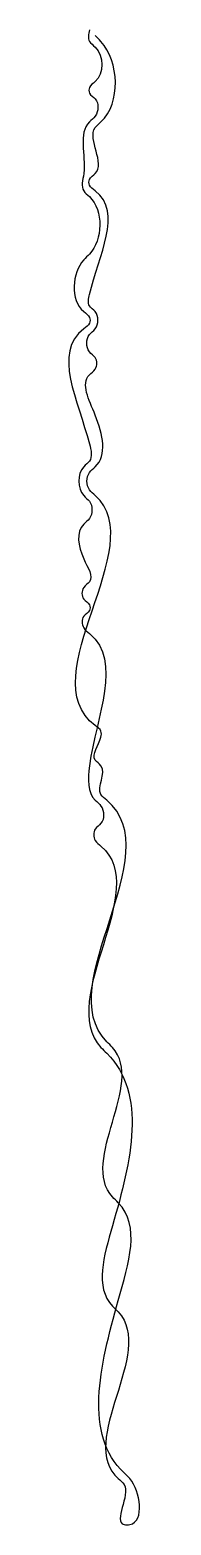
# Model space of a CAD drawing. Header units: metres. Extents: x 0 to 100, y 0 to 141.
# Drawn here: x 34.89 to 35.5, y 0.02 to 6.53 of the extents above; entities that cross this region are included whole.
import ezdxf

# ---------------------------------------------------------------- set-up
doc = ezdxf.new("R2010")
doc.units = ezdxf.units.M

msp = doc.modelspace()

# ---------------------------------------------------------------- linework, layer by layer
msp.add_spline([(35.15, 6.525), (35.15, 6.475), (35.175, 6.45), (35.175, 6.3), (35.15, 6.275), (35.15, 6.25), (35.175, 6.225), (35.175, 6.15), (35.15, 6.125), (35.125, 5.9), (35.125, 5.825), (35.15, 5.8), (35.15, 5.55), (35.125, 5.525), (35.125, 5.3), (35.15, 5.275), (35.15, 5.25), (35.125, 5.225), (35.15, 4.725), (35.15, 4.65), (35.125, 4.625), (35.125, 4.5), (35.15, 4.475), (35.15, 4.4), (35.125, 4.375), (35.125, 4.225), (35.15, 4.125), (35.125, 4.1), (35.125, 4.05), (35.15, 4.025), (35.15, 4), (35.125, 3.975), (35.125, 3.925), (35.15, 3.9), (35.15, 3.325), (35.175, 3.175), (35.2, 3.15), (35.2, 3.075), (35.175, 3.05), (35.175, 3), (35.2, 2.975), (35.2, 2.1), (35.225, 2.075), (35.25, 1.325), (35.25, 0.975), (35.275, 0.95), (35.275, 0.225), (35.3, 0.2), (35.3, 0.025), (35.325, 0.025), (35.325, 0.225), (35.3, 0.25), (35.275, 1), (35.275, 1.425), (35.25, 1.45), (35.25, 2.1), (35.225, 2.125), (35.225, 3.175), (35.2, 3.2), (35.2, 3.325), (35.175, 3.35), (35.2, 3.45), (35.2, 3.475), (35.175, 3.5), (35.175, 4.5), (35.15, 4.525), (35.15, 4.6), (35.175, 4.625), (35.175, 4.85), (35.15, 5.025), (35.175, 5.05), (35.175, 5.1), (35.15, 5.125), (35.15, 5.2), (35.175, 5.225), (35.175, 5.3), (35.15, 5.325), (35.15, 5.375), (35.175, 5.825), (35.15, 5.85), (35.15, 5.875), (35.175, 5.9), (35.175, 6.1), (35.2, 6.125), (35.2, 6.475), (35.175, 6.5)], degree=3)

doc.saveas('drawing.dxf')
